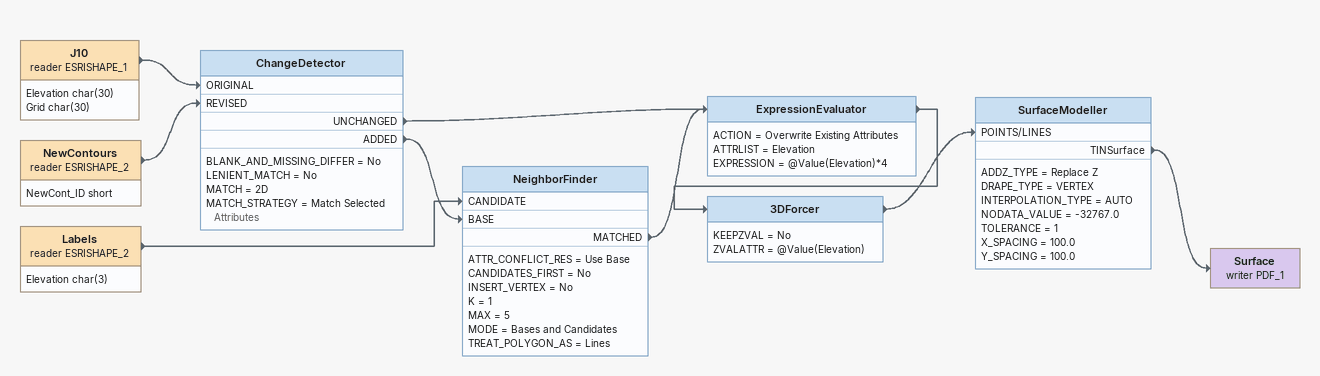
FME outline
J10 (reader ESRISHAPE_1)
    attributes: Elevation char(30), Grid char(30)
    -> ChangeDetector [ORIGINAL]
NewContours (reader ESRISHAPE_2)
    attributes: NewCont_ID short
    -> ChangeDetector [REVISED]
ChangeDetector
    BLANK_AND_MISSING_DIFFER = No
    LENIENT_MATCH = No
    MATCH = 2D
    MATCH_STRATEGY = Match Selected Attributes
    UNCHANGED -> ExpressionEvaluator
    ADDED -> NeighborFinder [BASE]
Labels (reader ESRISHAPE_2)
    attributes: Elevation char(3)
    -> NeighborFinder [CANDIDATE]
NeighborFinder
    ATTR_CONFLICT_RES = Use Base
    CANDIDATES_FIRST = No
    INSERT_VERTEX = No
    K = 1
    MAX = 5
    MODE = Bases and Candidates
    TREAT_POLYGON_AS = Lines
    MATCHED -> ExpressionEvaluator
ExpressionEvaluator
    ACTION = Overwrite Existing Attributes
    ATTRLIST = Elevation
    EXPRESSION = @Value(Elevation)*4
    -> 3DForcer
3DForcer
    KEEPZVAL = No
    ZVALATTR = @Value(Elevation)
    -> SurfaceModeller [POINTS/LINES]
SurfaceModeller
    ADDZ_TYPE = Replace Z
    DRAPE_TYPE = VERTEX
    INTERPOLATION_TYPE = AUTO
    NODATA_VALUE = -32767.0
    TOLERANCE = 1
    X_SPACING = 100.0
    Y_SPACING = 100.0
    TINSurface -> Surface (writer PDF_1)
Surface (writer PDF_1)
